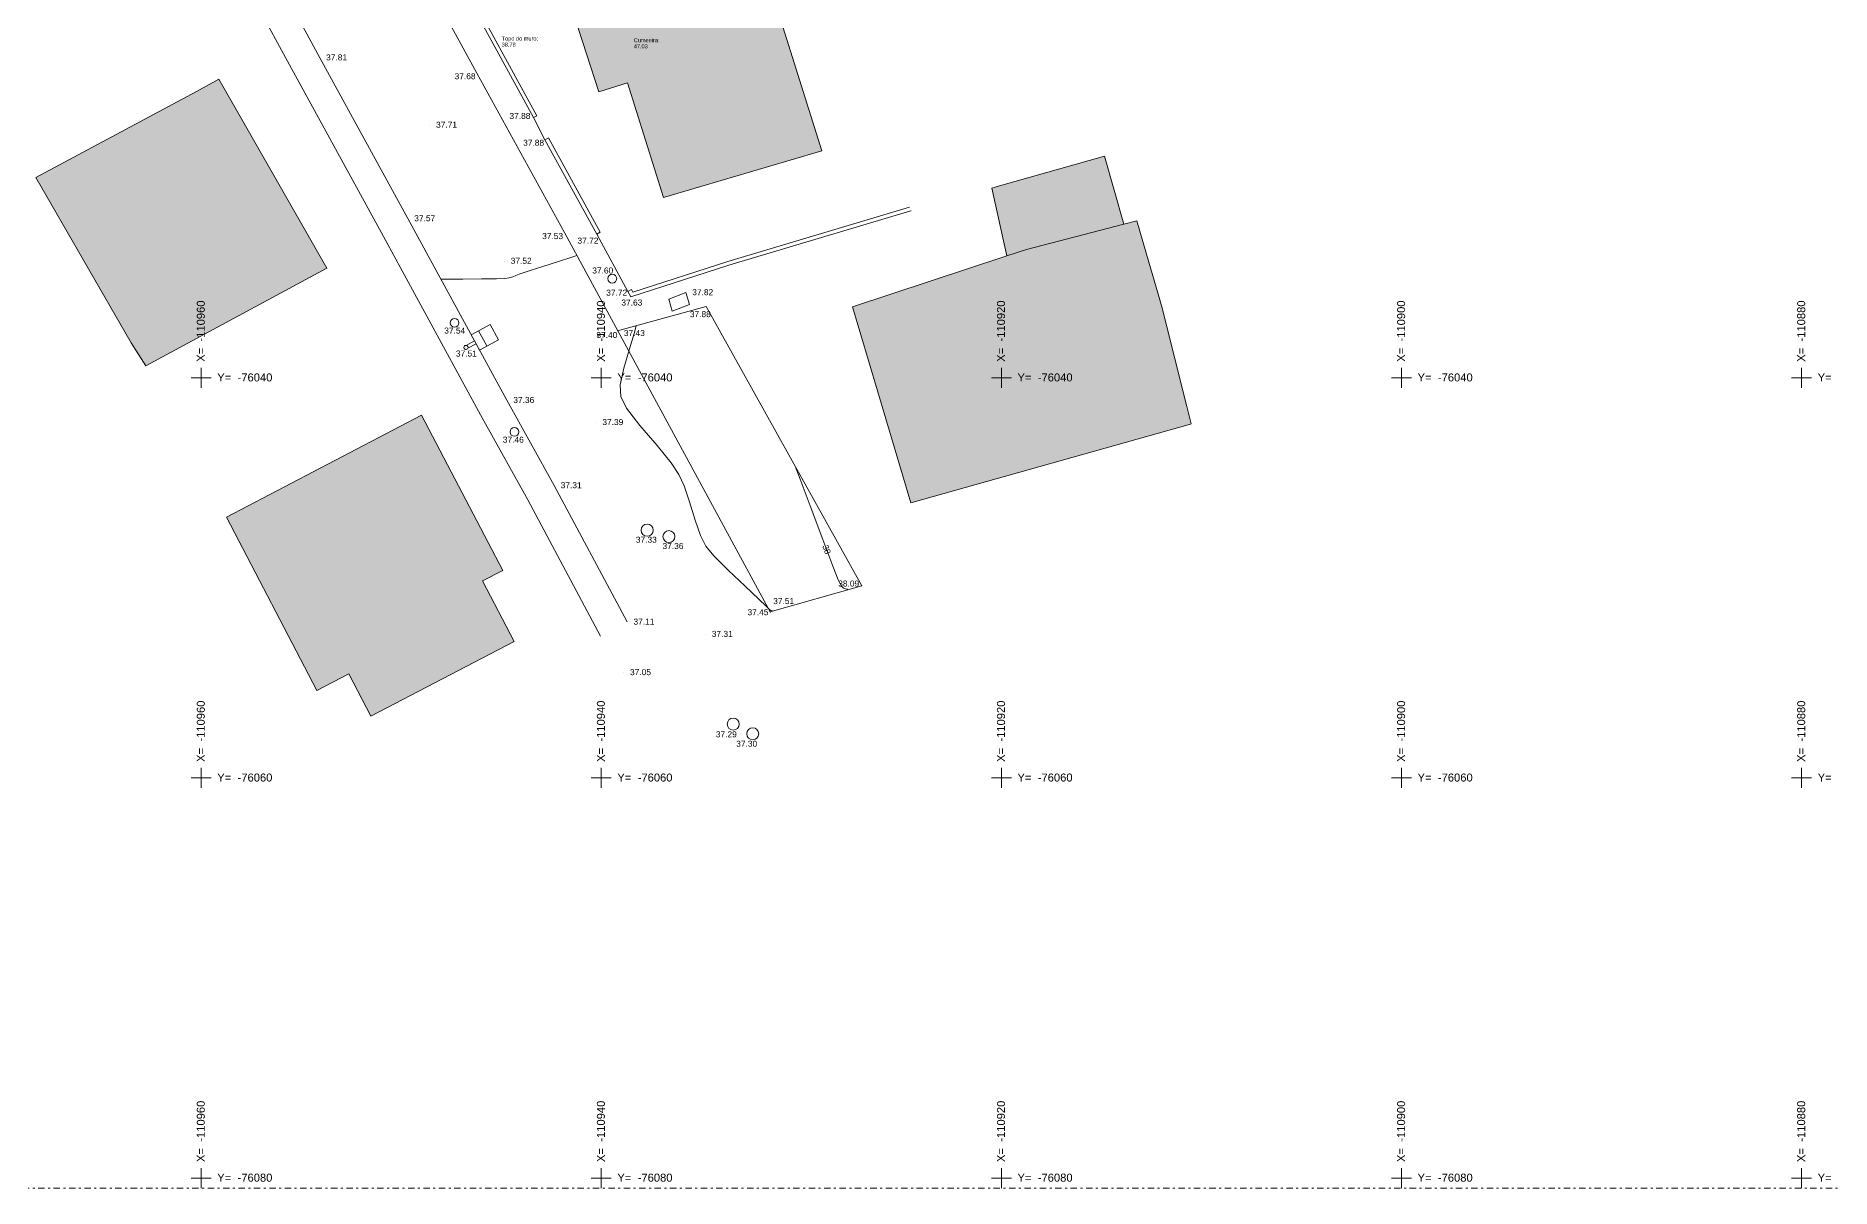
# Model space of a CAD drawing. Header units: metres. Extents: x -111189 to -108577, y -72951 to -72647.
# Drawn here: x -109107.5 to -109017.8, y -72951.2 to -72893.6 of the extents above; entities that cross this region are included whole.
import ezdxf
from ezdxf.xclip import XClip

# ---------------------------------------------------------------- set-up
doc = ezdxf.new("R2010")
doc.units = ezdxf.units.M
doc.header["$MEASUREMENT"] = 0
doc.header["$XCLIPFRAME"] = 2
doc.linetypes.add('Dot & Dashed', pattern=[0.670278, 0.3175, -0.176389, 0, -0.176389])
for name, color, linetype in [('15 - IMAGENS', 7, 'Continuous'), ('Muro Não Confinante - MNC1_1_Caixa de Telecomunicações', 7, 'Continuous'), ('Muro Não Confinante - MNC1_1_Caixa de Visita', 7, 'Continuous'), ('Muro Não Confinante - MNC1_1_Cartografia', 7, 'Continuous'), ('Muro Não Confinante - MNC1_1_CRUCES', 7, 'Continuous'), ('Muro Não Confinante - MNC1_1_CRUZ', 7, 'Continuous'), ('Muro Não Confinante - MNC1_1_CV-COTAS', 7, 'Continuous'), ('Muro Não Confinante - MNC1_1_CV-MESTRAS', 7, 'Continuous'), ('Muro Não Confinante - MNC1_1_CV-NORMAIS', 7, 'Continuous'), ('Muro Não Confinante - MNC1_1_Hatch', 7, 'Continuous'), ('Muro Não Confinante - MNC1_1_Iluminação', 7, 'Continuous'), ('Muro Não Confinante - MNC1_1_limarruamento', 7, 'Continuous'), ('Muro Não Confinante - MNC1_1_limconstexist', 7, 'Continuous'), ('Muro Não Confinante - MNC1_1_limestacionamento', 7, 'Continuous'), ('Muro Não Confinante - MNC1_1_limmuro', 7, 'Continuous'), ('Muro Não Confinante - MNC1_1_PONTOS', 7, 'Continuous'), ('Muro Não Confinante - MNC1_1_PONTOS-Z', 7, 'Continuous'), ('Muro Não Confinante - MNC1_1_txtcota', 7, 'Continuous')]:
    doc.layers.add(name, color=color, linetype=linetype)
doc.styles.add('ESTILO_GERADO_5', font='arial.ttf')

# ---------------------------------------------------------------- blocks, each defined once
blk = doc.blocks.new('Desenho_2_1', base_point=(1860.768, 3129.317))
at = {"layer": 'Muro Não Confinante - MNC1_1_Hatch', "linetype": 'Continuous', "lineweight": 18}
for points in [[(-109071.263, -72889.579), (-109080.581, -72892.594), (-109079.361, -72896.393), (-109077.923, -72895.928), (-109076.127, -72901.673), (-109068.211, -72899.341)], [(-109098.345, -72895.757), (-109099.465, -72896.377), (-109107.495, -72900.668), (-109102.735, -72908.927), (-109102.005, -72910.077), (-109092.945, -72905.197)], [(-109054.086, -72899.596), (-109059.336, -72901.087), (-109059.706, -72901.197), (-109058.966, -72904.586), (-109057.976, -72904.266), (-109053.116, -72902.996)], [(-109051.406, -72906.436), (-109051.856, -72904.896), (-109052.466, -72902.826), (-109053.116, -72902.996), (-109057.976, -72904.266), (-109058.966, -72904.586), (-109066.676, -72907.127), (-109063.766, -72916.926), (-109049.776, -72912.996), (-109049.746, -72912.986), (-109049.966, -72912.116), (-109051.206, -72907.136)], [(-109088.215, -72912.547), (-109097.975, -72917.647), (-109093.445, -72926.307), (-109091.855, -72925.477), (-109090.745, -72927.587), (-109083.595, -72923.857), (-109085.175, -72920.837), (-109084.155, -72920.307)]]:
    blk.add_hatch(color=252, dxfattribs=at).paths.add_polyline_path(points)
at = {"layer": 'Muro Não Confinante - MNC1_1_Caixa de Telecomunicações', "color": 7, "linetype": 'Continuous', "lineweight": 18}
for p, q in [((-109075.856, -72906.757), (-109075.003, -72906.416)), ((-109075.856, -72906.757), (-109075.684, -72907.351)), ((-109075.684, -72907.351), (-109074.831, -72907.01)), ((-109075.003, -72906.416), (-109074.831, -72907.01))]:
    blk.add_line(p, q, dxfattribs=at)
at = {"layer": 'Muro Não Confinante - MNC1_1_Caixa de Visita', "color": 7, "linetype": 'Continuous', "lineweight": 18}
for centre, radius in [((-109078.684, -72905.723), 0.22), ((-109086.568, -72907.931), 0.22), ((-109083.576, -72913.384), 0.22), ((-109076.94, -72918.295), 0.3), ((-109075.852, -72918.618), 0.3), ((-109072.638, -72927.99), 0.3), ((-109071.665, -72928.473), 0.3)]:
    blk.add_circle(centre, radius, dxfattribs=at)
at = {"layer": 'Muro Não Confinante - MNC1_1_Cartografia', "color": 251, "linetype": 'Continuous', "lineweight": 18, "flags": 128}
blk.add_lwpolyline([(-109063.736, -72902.327), (-109063.766, -72902.337), (-109072.856, -72905.057)], dxfattribs=at)
at = {"layer": 'Muro Não Confinante - MNC1_1_CRUZ', "color": 7, "linetype": 'Continuous', "lineweight": 18}
for p, q in [((-109099.732, -72910.683), (-109098.732, -72910.683)), ((-109099.232, -72911.183), (-109099.232, -72910.183)), ((-109079.732, -72910.683), (-109078.732, -72910.683)), ((-109079.232, -72911.183), (-109079.232, -72910.183)), ((-109059.732, -72910.683), (-109058.732, -72910.683)), ((-109059.232, -72911.183), (-109059.232, -72910.183)), ((-109039.732, -72910.683), (-109038.732, -72910.683)), ((-109039.232, -72911.183), (-109039.232, -72910.183)), ((-109019.732, -72910.683), (-109018.732, -72910.683)), ((-109019.232, -72911.183), (-109019.232, -72910.183)), ((-109099.232, -72931.183), (-109099.232, -72930.183)), ((-109079.232, -72931.183), (-109079.232, -72930.183)), ((-109059.232, -72931.183), (-109059.232, -72930.183)), ((-109039.232, -72931.183), (-109039.232, -72930.183)), ((-109019.232, -72931.183), (-109019.232, -72930.183)), ((-109099.732, -72930.683), (-109098.732, -72930.683)), ((-109079.732, -72930.683), (-109078.732, -72930.683)), ((-109059.732, -72930.683), (-109058.732, -72930.683)), ((-109039.732, -72930.683), (-109038.732, -72930.683)), ((-109019.732, -72930.683), (-109018.732, -72930.683)), ((-109099.232, -72951.183), (-109099.232, -72950.183)), ((-109079.232, -72951.183), (-109079.232, -72950.183)), ((-109059.232, -72951.183), (-109059.232, -72950.183)), ((-109039.232, -72951.183), (-109039.232, -72950.183)), ((-109019.232, -72951.183), (-109019.232, -72950.183)), ((-109099.732, -72950.683), (-109098.732, -72950.683)), ((-109079.732, -72950.683), (-109078.732, -72950.683)), ((-109059.732, -72950.683), (-109058.732, -72950.683)), ((-109039.732, -72950.683), (-109038.732, -72950.683)), ((-109019.732, -72950.683), (-109018.732, -72950.683))]:
    blk.add_line(p, q, dxfattribs=at)
at = {"layer": 'Muro Não Confinante - MNC1_1_CV-MESTRAS', "color": 32, "linetype": 'Continuous', "lineweight": 18, "flags": 128}
blk.add_lwpolyline([(-109069.538, -72915.095), (-109069.294, -72915.745), (-109068.795, -72917.079), (-109068.167, -72918.759), (-109067.66, -72920.102), (-109067.392, -72920.775), (-109067.244, -72921.072), (-109067.126, -72921.191), (-109067.022, -72921.221), (-109066.942, -72921.239), (-109066.893, -72921.274)], dxfattribs=at)
at = {"layer": 'Muro Não Confinante - MNC1_1_CV-NORMAIS', "color": 31, "linetype": 'Continuous', "lineweight": 18, "flags": 128}
for points in [[(-109087.251, -72905.746), (-109086.888, -72905.744), (-109086.151, -72905.742), (-109085.222, -72905.739), (-109084.468, -72905.733), (-109084.063, -72905.717), (-109083.832, -72905.686), (-109083.659, -72905.633), (-109083.506, -72905.566), (-109083.341, -72905.498), (-109083.134, -72905.429), (-109082.787, -72905.319), (-109082.152, -72905.116), (-109081.373, -72904.868), (-109080.755, -72904.67), (-109080.451, -72904.573)], [(-109070.674, -72922.352), (-109070.699, -72922.334), (-109070.723, -72922.326), (-109070.758, -72922.311), (-109070.835, -72922.249), (-109070.999, -72922.092), (-109071.353, -72921.751), (-109072.039, -72921.103), (-109072.897, -72920.29), (-109073.601, -72919.584), (-109074.002, -72919.089), (-109074.272, -72918.569), (-109074.54, -72917.793), (-109074.818, -72916.876), (-109075.084, -72916.084), (-109075.35, -72915.521), (-109075.744, -72914.935), (-109076.446, -72914.071), (-109077.3, -72913.056), (-109077.965, -72912.193), (-109078.261, -72911.609), (-109078.295, -72911.039), (-109078.114, -72910.204), (-109077.824, -72909.237), (-109077.59, -72908.472), (-109077.49, -72908.082)]]:
    blk.add_lwpolyline(points, dxfattribs=at)
at = {"layer": 'Muro Não Confinante - MNC1_1_Iluminação', "color": 7, "linetype": 'Continuous', "lineweight": 18}
for p, q in [((-109084.792, -72908.016), (-109085.741, -72908.529)), ((-109084.379, -72908.778), (-109084.792, -72908.016)), ((-109085.574, -72908.836), (-109085.984, -72909.058)), ((-109085.741, -72908.529), (-109085.574, -72908.836)), ((-109085.369, -72908.328), (-109084.956, -72909.09)), ((-109085.328, -72909.292), (-109084.379, -72908.778)), ((-109085.903, -72909.207), (-109085.494, -72908.985)), ((-109085.494, -72908.985), (-109085.328, -72909.292))]:
    blk.add_line(p, q, dxfattribs=at)
at = {"layer": 'Muro Não Confinante - MNC1_1_Iluminação', "color": 7, "linetype": 'Continuous', "lineweight": 18, "flags": 128}
blk.add_lwpolyline([(-109085.574, -72908.836), (-109085.494, -72908.985)], dxfattribs=at)
at = {"layer": 'Muro Não Confinante - MNC1_1_Iluminação', "color": 7, "linetype": 'Continuous', "lineweight": 18}
for start, end in [(155.31014, 261.57034), (81.57034, 155.31014), (261.57034, 335.31014), (335.31014, 81.57034)]:
    blk.add_arc((-109085.999, -72909.162), 0.106, start, end, dxfattribs=at)
at = {"layer": 'Muro Não Confinante - MNC1_1_limarruamento', "color": 7, "linetype": 'Continuous', "lineweight": 18}
for p, q in [((-109090.389, -72886.379), (-109085.457, -72895.445)), ((-109094.624, -72895.399), (-109098.488, -72888.271)), ((-109093.307, -72894.681), (-109097.17, -72887.556)), ((-109090.217, -72903.437), (-109094.624, -72895.399)), ((-109088.901, -72902.718), (-109093.307, -72894.681)), ((-109085.457, -72895.445), (-109081.062, -72903.444)), ((-109085.264, -72912.526), (-109090.217, -72903.437)), ((-109083.95, -72911.803), (-109088.901, -72902.718)), ((-109081.062, -72903.444), (-109078.412, -72908.337)), ((-109078.412, -72908.337), (-109070.777, -72922.411)), ((-109082.898, -72916.782), (-109085.264, -72912.526)), ((-109081.581, -72916.064), (-109083.95, -72911.803)), ((-109077.943, -72922.884), (-109081.581, -72916.064)), ((-109079.266, -72923.59), (-109082.898, -72916.782))]:
    blk.add_line(p, q, dxfattribs=at)
at = {"layer": 'Muro Não Confinante - MNC1_1_limconstexist', "color": 7, "linetype": 'Continuous', "lineweight": 18}
for p, q in [((-109071.263, -72889.579), (-109068.211, -72899.341)), ((-109080.581, -72892.594), (-109079.361, -72896.393)), ((-109079.361, -72896.393), (-109077.923, -72895.928)), ((-109077.923, -72895.928), (-109076.127, -72901.673)), ((-109076.127, -72901.673), (-109068.211, -72899.341))]:
    blk.add_line(p, q, dxfattribs=at)
at = {"layer": 'Muro Não Confinante - MNC1_1_limconstexist', "color": 7, "linetype": 'Continuous', "lineweight": 18, "flags": 128}
for points in [[(-109092.945, -72905.197), (-109102.005, -72910.077), (-109102.735, -72908.927), (-109107.495, -72900.668), (-109099.465, -72896.377), (-109098.345, -72895.757)], [(-109053.116, -72902.996), (-109057.976, -72904.266), (-109058.966, -72904.586), (-109059.706, -72901.197), (-109059.336, -72901.087), (-109054.086, -72899.596)], [(-109058.966, -72904.586), (-109057.976, -72904.266), (-109053.116, -72902.996), (-109052.466, -72902.826), (-109051.856, -72904.896), (-109051.406, -72906.436), (-109051.206, -72907.136), (-109049.966, -72912.116), (-109049.746, -72912.986), (-109049.776, -72912.996), (-109063.766, -72916.926), (-109066.676, -72907.127)], [(-109083.595, -72923.857), (-109090.745, -72927.587), (-109091.855, -72925.477), (-109093.445, -72926.307), (-109097.975, -72917.647), (-109088.215, -72912.547), (-109084.155, -72920.307), (-109085.175, -72920.837)]]:
    blk.add_lwpolyline(points, close=True, dxfattribs=at)
at = {"layer": 'Muro Não Confinante - MNC1_1_limestacionamento', "color": 7, "linetype": 'Continuous', "lineweight": 18}
for p, q in [((-109073.986, -72907.116), (-109078.415, -72908.333)), ((-109066.202, -72921.079), (-109073.986, -72907.116)), ((-109070.794, -72922.381), (-109066.202, -72921.079))]:
    blk.add_line(p, q, dxfattribs=at)
at = {"layer": 'Muro Não Confinante - MNC1_1_limmuro', "color": 7, "linetype": 'Continuous', "lineweight": 18}
for p, q in [((-109087.168, -72889.358), (-109082.629, -72897.677)), ((-109086.876, -72889.475), (-109082.453, -72897.581)), ((-109082.453, -72897.581), (-109082.629, -72897.677)), ((-109082.629, -72897.677), (-109082.053, -72898.777)), ((-109082.053, -72898.777), (-109081.878, -72898.681)), ((-109082.053, -72898.777), (-109079.463, -72903.499)), ((-109081.878, -72898.681), (-109079.288, -72903.403)), ((-109072.915, -72904.866), (-109063.823, -72902.145)), ((-109072.856, -72905.057), (-109063.766, -72902.337)), ((-109079.288, -72903.403), (-109079.463, -72903.499)), ((-109079.463, -72903.499), (-109077.9, -72906.359)), ((-109077.752, -72906.634), (-109072.856, -72905.057)), ((-109077.655, -72906.392), (-109072.915, -72904.866)), ((-109077.9, -72906.359), (-109077.724, -72906.264)), ((-109077.9, -72906.359), (-109077.752, -72906.634)), ((-109077.724, -72906.264), (-109077.655, -72906.392))]:
    blk.add_line(p, q, dxfattribs=at)
at = {"layer": 'Muro Não Confinante - MNC1_1_PONTOS', "color": 7, "linetype": 'Continuous', "lineweight": 18}
for p, q in [((-109084.498, -72894.157), (-109084.498, -72894.157)), ((-109093.307, -72894.681), (-109093.307, -72894.681)), ((-109085.457, -72895.445), (-109085.456, -72895.445)), ((-109079.361, -72896.393), (-109079.361, -72896.393)), ((-109087.811, -72898.045), (-109087.811, -72898.045)), ((-109082.629, -72897.677), (-109082.629, -72897.677)), ((-109082.053, -72898.777), (-109082.053, -72898.777)), ((-109076.127, -72901.673), (-109076.127, -72901.673)), ((-109088.901, -72902.718), (-109088.901, -72902.718)), ((-109081.062, -72903.444), (-109081.062, -72903.444)), ((-109079.463, -72903.499), (-109079.463, -72903.499)), ((-109084.079, -72904.848), (-109084.079, -72904.848)), ((-109078.684, -72905.723), (-109078.684, -72905.723)), ((-109077.9, -72906.359), (-109077.9, -72906.359)), ((-109077.752, -72906.634), (-109077.752, -72906.634)), ((-109075.856, -72906.757), (-109075.856, -72906.757)), ((-109075.003, -72906.416), (-109075.003, -72906.416)), ((-109074.831, -72907.01), (-109074.831, -72907.01)), ((-109073.986, -72907.116), (-109073.986, -72907.116)), ((-109086.568, -72907.931), (-109086.568, -72907.931)), ((-109078.412, -72908.337), (-109078.412, -72908.337)), ((-109078.279, -72908.295), (-109078.279, -72908.295)), ((-109086.003, -72909.163), (-109086.003, -72909.163)), ((-109083.95, -72911.803), (-109083.95, -72911.803)), ((-109083.576, -72913.384), (-109083.575, -72913.384)), ((-109079.499, -72912.909), (-109079.499, -72912.909)), ((-109081.581, -72916.064), (-109081.581, -72916.064)), ((-109076.94, -72918.295), (-109076.94, -72918.295)), ((-109075.852, -72918.618), (-109075.852, -72918.618)), ((-109066.202, -72921.079), (-109066.202, -72921.079)), ((-109070.777, -72922.411), (-109070.777, -72922.411)), ((-109070.653, -72922.34), (-109070.653, -72922.34)), ((-109077.943, -72922.884), (-109077.942, -72922.884)), ((-109074.029, -72923.496), (-109074.029, -72923.496)), ((-109078.115, -72925.41), (-109078.115, -72925.41)), ((-109072.638, -72927.99), (-109072.638, -72927.99)), ((-109071.665, -72928.473), (-109071.665, -72928.473))]:
    blk.add_line(p, q, dxfattribs=at)
at = {"layer": 'Muro Não Confinante - MNC1_1_CRUCES', "color": 7, "linetype": 'Continuous', "lineweight": 18, "char_height": 0.4, "attachment_point": 7, "rotation": 90, "style": 'ESTILO_GERADO_5'}
for s, insert in [('\\A1;{\\pql;\\fArial|b0|i0|c0|p0;\\W1.000000;-110960}', (-109099.048, -72908.865)), ('\\A1;{\\pql;\\fArial|b0|i0|c0|p0;\\W1.000000;-110940}', (-109079.048, -72908.865)), ('\\A1;{\\pql;\\fArial|b0|i0|c0|p0;\\W1.000000;-110920}', (-109059.048, -72908.865)), ('\\A1;{\\pql;\\fArial|b0|i0|c0|p0;\\W1.000000;-110900}', (-109039.048, -72908.865)), ('\\A1;{\\pql;\\fArial|b0|i0|c0|p0;\\W1.000000;-110880}', (-109019.048, -72908.865)), ('\\A1;{\\pql;\\fArial|b0|i0|c0|p0;\\W1.000000;X=}', (-109099.055, -72909.88)), ('\\A1;{\\pql;\\fArial|b0|i0|c0|p0;\\W1.000000;X=}', (-109079.055, -72909.88)), ('\\A1;{\\pql;\\fArial|b0|i0|c0|p0;\\W1.000000;X=}', (-109059.055, -72909.88)), ('\\A1;{\\pql;\\fArial|b0|i0|c0|p0;\\W1.000000;X=}', (-109039.055, -72909.88)), ('\\A1;{\\pql;\\fArial|b0|i0|c0|p0;\\W1.000000;X=}', (-109019.055, -72909.88)), ('\\A1;{\\pql;\\fArial|b0|i0|c0|p0;\\W1.000000;-110960}', (-109099.048, -72928.865)), ('\\A1;{\\pql;\\fArial|b0|i0|c0|p0;\\W1.000000;-110940}', (-109079.048, -72928.865)), ('\\A1;{\\pql;\\fArial|b0|i0|c0|p0;\\W1.000000;-110920}', (-109059.048, -72928.865)), ('\\A1;{\\pql;\\fArial|b0|i0|c0|p0;\\W1.000000;-110900}', (-109039.048, -72928.865)), ('\\A1;{\\pql;\\fArial|b0|i0|c0|p0;\\W1.000000;-110880}', (-109019.048, -72928.865)), ('\\A1;{\\pql;\\fArial|b0|i0|c0|p0;\\W1.000000;X=}', (-109099.055, -72929.88)), ('\\A1;{\\pql;\\fArial|b0|i0|c0|p0;\\W1.000000;X=}', (-109079.055, -72929.88)), ('\\A1;{\\pql;\\fArial|b0|i0|c0|p0;\\W1.000000;X=}', (-109059.055, -72929.88)), ('\\A1;{\\pql;\\fArial|b0|i0|c0|p0;\\W1.000000;X=}', (-109039.055, -72929.88)), ('\\A1;{\\pql;\\fArial|b0|i0|c0|p0;\\W1.000000;X=}', (-109019.055, -72929.88)), ('\\A1;{\\pql;\\fArial|b0|i0|c0|p0;\\W1.000000;-110960}', (-109099.048, -72948.865)), ('\\A1;{\\pql;\\fArial|b0|i0|c0|p0;\\W1.000000;-110940}', (-109079.048, -72948.865)), ('\\A1;{\\pql;\\fArial|b0|i0|c0|p0;\\W1.000000;-110920}', (-109059.048, -72948.865)), ('\\A1;{\\pql;\\fArial|b0|i0|c0|p0;\\W1.000000;-110900}', (-109039.048, -72948.865)), ('\\A1;{\\pql;\\fArial|b0|i0|c0|p0;\\W1.000000;-110880}', (-109019.048, -72948.865)), ('\\A1;{\\pql;\\fArial|b0|i0|c0|p0;\\W1.000000;X=}', (-109099.055, -72949.88)), ('\\A1;{\\pql;\\fArial|b0|i0|c0|p0;\\W1.000000;X=}', (-109079.055, -72949.88)), ('\\A1;{\\pql;\\fArial|b0|i0|c0|p0;\\W1.000000;X=}', (-109059.055, -72949.88)), ('\\A1;{\\pql;\\fArial|b0|i0|c0|p0;\\W1.000000;X=}', (-109039.055, -72949.88)), ('\\A1;{\\pql;\\fArial|b0|i0|c0|p0;\\W1.000000;X=}', (-109019.055, -72949.88))]:
    blk.add_mtext(s, dxfattribs=dict(at, insert=insert))
at = {"layer": 'Muro Não Confinante - MNC1_1_CRUCES', "color": 7, "linetype": 'Continuous', "lineweight": 18, "char_height": 0.4, "attachment_point": 7, "style": 'ESTILO_GERADO_5'}
for s, insert in [('\\A1;{\\pql;\\fArial|b0|i0|c0|p0;\\W1.000000;Y=}', (-109098.43, -72910.86)), ('\\A1;{\\pql;\\fArial|b0|i0|c0|p0;\\W1.000000;-76040}', (-109097.414, -72910.867)), ('\\A1;{\\pql;\\fArial|b0|i0|c0|p0;\\W1.000000;Y=}', (-109078.43, -72910.86)), ('\\A1;{\\pql;\\fArial|b0|i0|c0|p0;\\W1.000000;-76040}', (-109077.414, -72910.867)), ('\\A1;{\\pql;\\fArial|b0|i0|c0|p0;\\W1.000000;Y=}', (-109058.43, -72910.86)), ('\\A1;{\\pql;\\fArial|b0|i0|c0|p0;\\W1.000000;-76040}', (-109057.414, -72910.867)), ('\\A1;{\\pql;\\fArial|b0|i0|c0|p0;\\W1.000000;Y=}', (-109038.43, -72910.86)), ('\\A1;{\\pql;\\fArial|b0|i0|c0|p0;\\W1.000000;-76040}', (-109037.414, -72910.867)), ('\\A1;{\\pql;\\fArial|b0|i0|c0|p0;\\W1.000000;Y=}', (-109018.43, -72910.86)), ('\\A1;{\\pql;\\fArial|b0|i0|c0|p0;\\W1.000000;Y=}', (-109098.43, -72930.86)), ('\\A1;{\\pql;\\fArial|b0|i0|c0|p0;\\W1.000000;-76060}', (-109097.414, -72930.867)), ('\\A1;{\\pql;\\fArial|b0|i0|c0|p0;\\W1.000000;Y=}', (-109078.43, -72930.86)), ('\\A1;{\\pql;\\fArial|b0|i0|c0|p0;\\W1.000000;-76060}', (-109077.414, -72930.867)), ('\\A1;{\\pql;\\fArial|b0|i0|c0|p0;\\W1.000000;Y=}', (-109058.43, -72930.86)), ('\\A1;{\\pql;\\fArial|b0|i0|c0|p0;\\W1.000000;-76060}', (-109057.414, -72930.867)), ('\\A1;{\\pql;\\fArial|b0|i0|c0|p0;\\W1.000000;Y=}', (-109038.43, -72930.86)), ('\\A1;{\\pql;\\fArial|b0|i0|c0|p0;\\W1.000000;-76060}', (-109037.414, -72930.867)), ('\\A1;{\\pql;\\fArial|b0|i0|c0|p0;\\W1.000000;Y=}', (-109018.43, -72930.86)), ('\\A1;{\\pql;\\fArial|b0|i0|c0|p0;\\W1.000000;Y=}', (-109098.43, -72950.86)), ('\\A1;{\\pql;\\fArial|b0|i0|c0|p0;\\W1.000000;-76080}', (-109097.414, -72950.867)), ('\\A1;{\\pql;\\fArial|b0|i0|c0|p0;\\W1.000000;Y=}', (-109078.43, -72950.86)), ('\\A1;{\\pql;\\fArial|b0|i0|c0|p0;\\W1.000000;-76080}', (-109077.414, -72950.867)), ('\\A1;{\\pql;\\fArial|b0|i0|c0|p0;\\W1.000000;Y=}', (-109058.43, -72950.86)), ('\\A1;{\\pql;\\fArial|b0|i0|c0|p0;\\W1.000000;-76080}', (-109057.414, -72950.867)), ('\\A1;{\\pql;\\fArial|b0|i0|c0|p0;\\W1.000000;Y=}', (-109038.43, -72950.86)), ('\\A1;{\\pql;\\fArial|b0|i0|c0|p0;\\W1.000000;-76080}', (-109037.414, -72950.867)), ('\\A1;{\\pql;\\fArial|b0|i0|c0|p0;\\W1.000000;Y=}', (-109018.43, -72950.86))]:
    blk.add_mtext(s, dxfattribs=dict(at, insert=insert))
at = {"layer": 'Muro Não Confinante - MNC1_1_CV-COTAS', "color": 7, "linetype": 'Continuous', "lineweight": 18, "insert": (-109067.97, -72919.258), "char_height": 0.3, "attachment_point": 5, "rotation": 290.69997, "style": 'ESTILO_GERADO_5'}
blk.add_mtext('\\A1;{\\pqc;\\fArial|b0|i0|c0|p0;\\W1.000000;38}', dxfattribs=at)
at = {"layer": 'Muro Não Confinante - MNC1_1_PONTOS-Z', "color": 7, "linetype": 'Continuous', "lineweight": 18, "char_height": 0.3, "attachment_point": 7, "style": 'ESTILO_GERADO_5'}
for s, insert in [('\\A1;{\\pql;\\fArial|b0|i0|c0|p0;\\W1.000000;37.81}', (-109092.989, -72894.819)), ('\\A1;{\\pql;\\fArial|b0|i0|c0|p0;\\W1.000000;37.68}', (-109086.566, -72895.76)), ('\\A1;{\\pql;\\fArial|b0|i0|c0|p0;\\W1.000000;37.71}', (-109087.493, -72898.183)), ('\\A1;{\\pql;\\fArial|b0|i0|c0|p0;\\W1.000000;37.88}', (-109083.824, -72897.747)), ('\\A1;{\\pql;\\fArial|b0|i0|c0|p0;\\W1.000000;37.88}', (-109083.14, -72899.087)), ('\\A1;{\\pql;\\fArial|b0|i0|c0|p0;\\W1.000000;37.57}', (-109088.583, -72902.856)), ('\\A1;{\\pql;\\fArial|b0|i0|c0|p0;\\W1.000000;37.53}', (-109082.19, -72903.752)), ('\\A1;{\\pql;\\fArial|b0|i0|c0|p0;\\W1.000000;37.72}', (-109080.425, -72903.979)), ('\\A1;{\\pql;\\fArial|b0|i0|c0|p0;\\W1.000000;37.52}', (-109083.761, -72904.986)), ('\\A1;{\\pql;\\fArial|b0|i0|c0|p0;\\W1.000000;37.60}', (-109079.684, -72905.47)), ('\\A1;{\\pql;\\fArial|b0|i0|c0|p0;\\W1.000000;37.82}', (-109074.686, -72906.554)), ('\\A1;{\\pql;\\fArial|b0|i0|c0|p0;\\W1.000000;37.72}', (-109078.987, -72906.58)), ('\\A1;{\\pql;\\fArial|b0|i0|c0|p0;\\W1.000000;37.63}', (-109078.23, -72907.073)), ('\\A1;{\\pql;\\fArial|b0|i0|c0|p0;\\W1.000000;37.88}', (-109074.807, -72907.652)), ('\\A1;{\\pql;\\fArial|b0|i0|c0|p0;\\W1.000000;37.54}', (-109087.084, -72908.473)), ('\\A1;{\\pql;\\fArial|b0|i0|c0|p0;\\W1.000000;37.40}', (-109079.478, -72908.698)), ('\\A1;{\\pql;\\fArial|b0|i0|c0|p0;\\W1.000000;37.43}', (-109078.105, -72908.599)), ('\\A1;{\\pql;\\fArial|b0|i0|c0|p0;\\W1.000000;37.51}', (-109086.502, -72909.62)), ('\\A1;{\\pql;\\fArial|b0|i0|c0|p0;\\W1.000000;37.36}', (-109083.632, -72911.941)), ('\\A1;{\\pql;\\fArial|b0|i0|c0|p0;\\W1.000000;37.39}', (-109079.181, -72913.048)), ('\\A1;{\\pql;\\fArial|b0|i0|c0|p0;\\W1.000000;37.46}', (-109084.156, -72913.928)), ('\\A1;{\\pql;\\fArial|b0|i0|c0|p0;\\W1.000000;37.31}', (-109081.263, -72916.202)), ('\\A1;{\\pql;\\fArial|b0|i0|c0|p0;\\W1.000000;37.33}', (-109077.507, -72918.929)), ('\\A1;{\\pql;\\fArial|b0|i0|c0|p0;\\W1.000000;37.36}', (-109076.173, -72919.245)), ('\\A1;{\\pql;\\fArial|b0|i0|c0|p0;\\W1.000000;38.09}', (-109067.39, -72921.118)), ('\\A1;{\\pql;\\fArial|b0|i0|c0|p0;\\W1.000000;37.45}', (-109071.923, -72922.55)), ('\\A1;{\\pql;\\fArial|b0|i0|c0|p0;\\W1.000000;37.51}', (-109070.641, -72921.996)), ('\\A1;{\\pql;\\fArial|b0|i0|c0|p0;\\W1.000000;37.11}', (-109077.625, -72923.023)), ('\\A1;{\\pql;\\fArial|b0|i0|c0|p0;\\W1.000000;37.31}', (-109073.711, -72923.634)), ('\\A1;{\\pql;\\fArial|b0|i0|c0|p0;\\W1.000000;37.05}', (-109077.797, -72925.548)), ('\\A1;{\\pql;\\fArial|b0|i0|c0|p0;\\W1.000000;37.29}', (-109073.509, -72928.654)), ('\\A1;{\\pql;\\fArial|b0|i0|c0|p0;\\W1.000000;37.30}', (-109072.49, -72929.126))]:
    blk.add_mtext(s, dxfattribs=dict(at, insert=insert))
at = {"layer": 'Muro Não Confinante - MNC1_1_txtcota', "color": 7, "linetype": 'Continuous', "lineweight": 18, "char_height": 0.2, "attachment_point": 1, "style": 'ESTILO_GERADO_5'}
for s, insert, line_spacing_factor in [('\\A1;{\\pql;\\fArial|b0|i0|c0|p0;\\W1.000000;Topo do muro:\\P\\pql;\\fArial|b0|i0|c0|p0;\\W1.000000;38.78}', (-109084.213, -72893.623), 0.906541), ('\\A1;{\\pql;\\fArial|b0|i0|c0|p0;\\W1.000000;Cumeeira:\\P\\pql;\\fArial|b0|i0|c0|p0;\\W1.000000;47.03}', (-109077.61, -72893.706), 0.907863)]:
    blk.add_mtext(s, dxfattribs=dict(at, insert=insert, line_spacing_factor=line_spacing_factor))

msp = doc.modelspace()

# ---------------------------------------------------------------- block references
at = {"layer": '15 - IMAGENS', "color": 7, "linetype": 'Dot & Dashed', "lineweight": 13}
ref = msp.add_blockref('Desenho_2_1', (1860.768, 3129.317), dxfattribs=at)
XClip(ref).set_block_clipping_path([(-109139.7319146391, -72951.182822302), (-109015.7061846391, -72826.892712302)])

doc.saveas('drawing.dxf')
